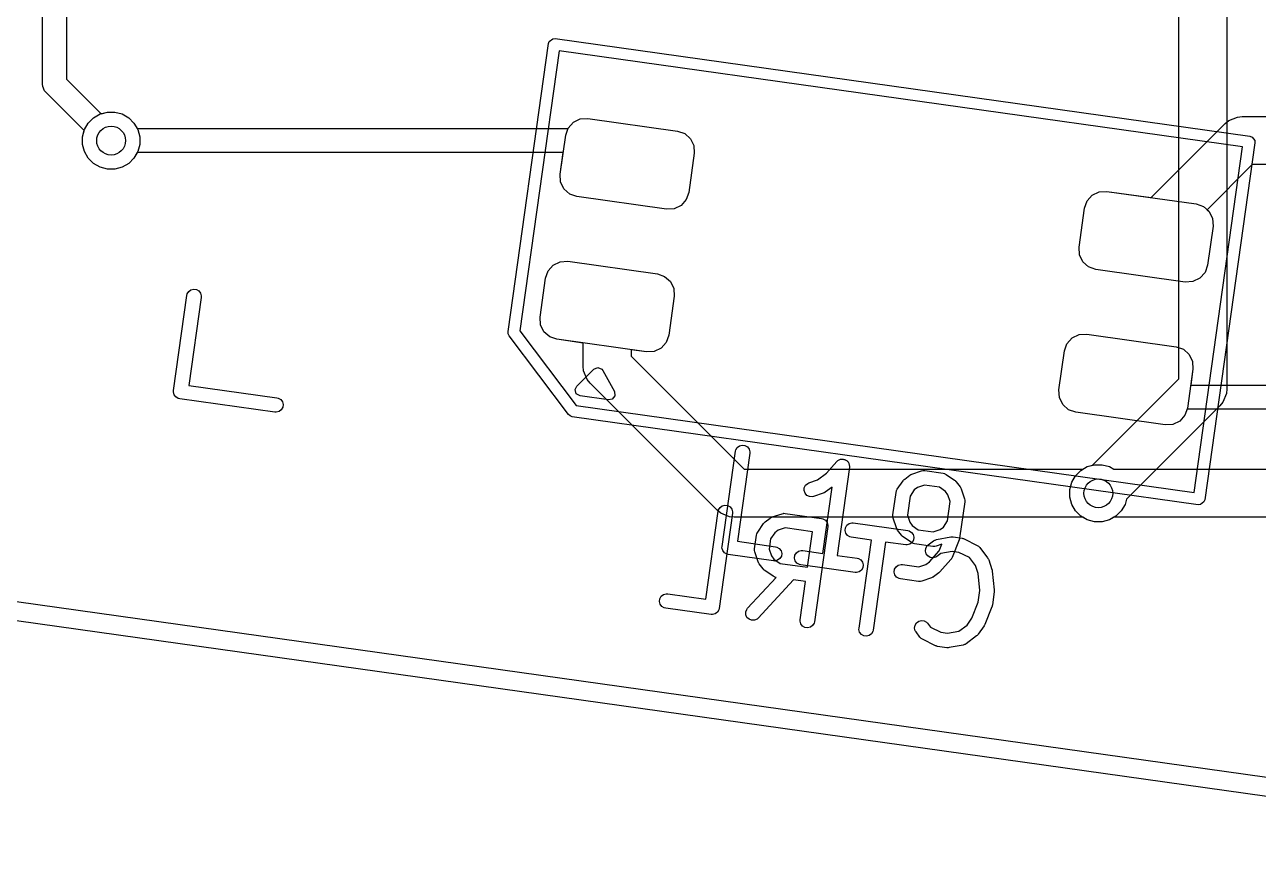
# Model space of a CAD drawing. Header units: millimetres. Extents: x 14 to 286, y -133 to -45.
# Drawn here: x 62.96 to 75.79, y -124.4 to -115.72 of the extents above; entities that cross this region are included whole.
import ezdxf

# ---------------------------------------------------------------- set-up
doc = ezdxf.new("R2010")
doc.units = ezdxf.units.MM
for name, color, linetype, true_color in [('B.Cu', 153, 'CONTINUOUS', 0x4d7fc4), ('B.Silkscreen', 31, 'CONTINUOUS', 0xe8b2a7), ('F.Cu', 13, 'CONTINUOUS', 0xc83434), ('F.Mask', 201, 'CONTINUOUS', 0xd864ff), ('F.Paste', 253, 'CONTINUOUS', 0xb4a09a), ('F.Silkscreen', 41, 'CONTINUOUS', 0xf2eda1), ('User.Drawings', 9, 'CONTINUOUS', 0xc2c2c2)]:
    doc.layers.add(name, color=color, linetype=linetype, true_color=true_color)

msp = doc.modelspace()

# ---------------------------------------------------------------- linework, layer by layer
at = {"layer": 'B.Cu', "linetype": 'CONTINUOUS'}
for p, q in [((63.1436, -116.3382), (63.1436, -106.2515)), ((63.3936, -106.303276), (63.3936, -116.286423)), ((75.4631, -111.6918), (75.4631, -119.5097)), ((74.9631, -119.406146), (74.9631, -111.795354)), ((63.146002, -116.362586), (63.1436, -116.3382)), ((63.164666, -116.407646), (63.146002, -116.362586)), ((63.3936, -116.286423), (63.753665, -116.646489)), ((63.164671, -116.407651), (63.164666, -116.407646)), ((63.180212, -116.426588), (63.164671, -116.407651)), ((63.576889, -116.823265), (63.180212, -116.426588)), ((63.753665, -116.646489), (63.817942, -116.629267)), ((63.817942, -116.629267), (63.896258, -116.629267)), ((63.896258, -116.629267), (63.971905, -116.649536)), ((63.971905, -116.649536), (64.039728, -116.688694)), ((64.039728, -116.688694), (64.095106, -116.744072)), ((64.095106, -116.744072), (64.134264, -116.811895)), ((63.559667, -116.887542), (63.576889, -116.823265)), ((63.559667, -116.965858), (63.559667, -116.887542)), ((64.134264, -116.811895), (64.154533, -116.887542)), ((64.154533, -116.887542), (64.154533, -116.965858)), ((63.579936, -117.041505), (63.559667, -116.965858)), ((64.154533, -116.965858), (64.134264, -117.041505)), ((63.619094, -117.109328), (63.579936, -117.041505)), ((63.674472, -117.164706), (63.619094, -117.109328)), ((63.742295, -117.203864), (63.674472, -117.164706)), ((64.039728, -117.164706), (63.971905, -117.203864)), ((64.095106, -117.109328), (64.039728, -117.164706)), ((64.134264, -117.041505), (64.095106, -117.109328)), ((63.817942, -117.224133), (63.742295, -117.203864)), ((63.896258, -117.224133), (63.817942, -117.224133)), ((63.971905, -117.203864), (63.896258, -117.224133)), ((74.06457, -120.304675), (74.9631, -119.406146)), ((75.458297, -119.558472), (75.420968, -119.648592)), ((75.4631, -119.5097), (75.458297, -119.558462)), ((75.458297, -119.558462), (75.458297, -119.558472)), ((75.389877, -119.686477), (74.418124, -120.658229)), ((75.420968, -119.648592), (75.389877, -119.686477)), ((73.888894, -120.413272), (73.944272, -120.357894)), ((73.944272, -120.357894), (74.012095, -120.318736)), ((74.012095, -120.318736), (74.06457, -120.304675)), ((73.829467, -120.556742), (73.849736, -120.481095)), ((73.849736, -120.481095), (73.888894, -120.413272)), ((73.829467, -120.635058), (73.829467, -120.556742)), ((73.849736, -120.710705), (73.829467, -120.635058)), ((73.888894, -120.778528), (73.849736, -120.710705)), ((74.404064, -120.710705), (74.364906, -120.778528)), ((74.418124, -120.658229), (74.404064, -120.710705)), ((73.944272, -120.833906), (73.888894, -120.778528)), ((74.012095, -120.873064), (73.944272, -120.833906)), ((74.087742, -120.893333), (74.012095, -120.873064)), ((74.241705, -120.873064), (74.166058, -120.893333)), ((74.309528, -120.833906), (74.241705, -120.873064)), ((74.364906, -120.778528), (74.309528, -120.833906)), ((74.166058, -120.893333), (74.087742, -120.893333))]:
    msp.add_line(p, q, dxfattribs=at)
at = {"layer": 'B.Cu'}
for centre in [(63.8571, -116.9267), (74.1269, -120.5959)]:
    msp.add_circle(centre, 0.15, dxfattribs=at)
at = {"layer": 'B.Silkscreen', "linetype": 'CONTINUOUS'}
for p, q in [((70.176313, -120.768146), (70.191166, -120.742932)), ((70.191166, -120.742932), (70.214536, -120.725321)), ((70.214536, -120.725321), (70.242868, -120.717993)), ((70.242868, -120.717993), (70.271847, -120.722066)), ((70.271847, -120.722066), (70.297061, -120.736919)), ((70.297061, -120.736919), (70.314672, -120.760289)), ((70.044114, -121.698433), (70.17285, -120.782435)), ((70.17285, -120.782435), (70.176313, -120.768146)), ((70.32139, -120.803311), (70.182217, -121.793579)), ((70.314672, -120.760289), (70.322, -120.788621)), ((70.322, -120.788621), (70.32139, -120.803311)), ((70.660286, -120.893559), (70.714069, -120.853031)), ((70.714069, -120.853031), (70.720421, -120.849156)), ((70.720421, -120.849156), (70.721915, -120.847856)), ((70.721915, -120.847856), (70.724345, -120.846764)), ((70.724345, -120.846764), (70.726622, -120.845376)), ((70.726622, -120.845376), (70.72854, -120.844879)), ((70.72854, -120.844879), (70.735326, -120.841832)), ((70.735326, -120.841832), (70.836264, -120.807931)), ((70.836264, -120.807931), (70.850594, -120.804638)), ((70.850594, -120.804638), (70.853281, -120.804822)), ((70.853281, -120.804822), (70.855891, -120.804148)), ((70.855891, -120.804148), (70.870581, -120.804758)), ((70.870581, -120.804758), (71.247826, -120.857776)), ((71.247826, -120.857776), (71.262115, -120.861239)), ((71.262115, -120.861239), (71.287329, -120.876092)), ((71.287329, -120.876092), (71.30494, -120.899462)), ((70.574205, -121.016414), (70.575572, -121.014091)), ((70.575572, -121.014091), (70.576136, -121.011457)), ((70.576136, -121.011457), (70.583251, -120.99859)), ((70.583251, -120.99859), (70.643661, -120.910907)), ((70.643661, -120.910907), (70.648463, -120.905221)), ((70.648463, -120.905221), (70.649468, -120.903516)), ((70.649468, -120.903516), (70.651425, -120.901714)), ((70.651425, -120.901714), (70.653148, -120.899675)), ((70.653148, -120.899675), (70.654812, -120.898596)), ((70.654812, -120.898596), (70.660286, -120.893559)), ((70.760277, -121.00603), (70.716817, -121.069112)), ((70.794621, -120.98015), (70.760277, -121.00603)), ((70.867237, -120.955762), (70.794621, -120.98015)), ((71.15268, -120.995878), (70.867237, -120.955762)), ((71.100655, -121.36605), (71.15268, -120.995878)), ((71.311658, -120.942484), (71.172485, -121.932752)), ((71.30494, -120.899462), (71.312268, -120.927794)), ((71.312268, -120.927794), (71.311658, -120.942484)), ((71.492598, -120.982689), (71.496671, -120.95371)), ((71.499926, -121.011021), (71.492598, -120.982689)), ((71.496671, -120.95371), (71.511524, -120.928496)), ((71.517537, -121.034391), (71.499926, -121.011021)), ((71.511524, -120.928496), (71.534894, -120.910885)), ((71.534894, -120.910885), (71.563226, -120.903557)), ((71.563226, -120.903557), (71.577916, -120.904167)), ((71.577916, -120.904167), (72.143783, -120.983695)), ((72.143783, -120.983695), (72.158072, -120.987158)), ((72.158072, -120.987158), (72.183286, -121.002011)), ((72.183286, -121.002011), (72.200897, -121.025381)), ((70.55086, -121.17217), (70.570742, -121.030703)), ((70.570742, -121.030703), (70.574205, -121.016414)), ((70.716817, -121.069112), (70.701863, -121.175513)), ((71.542751, -121.049244), (71.517537, -121.034391)), ((71.55704, -121.052707), (71.542751, -121.049244)), ((71.765703, -121.082033), (71.55704, -121.052707)), ((71.636968, -121.998031), (71.765703, -121.082033)), ((71.914243, -121.102909), (71.785508, -122.018907)), ((72.122907, -121.132235), (71.914243, -121.102909)), ((72.137597, -121.132844), (72.122907, -121.132235)), ((72.165928, -121.125517), (72.137597, -121.132844)), ((72.189299, -121.107906), (72.165928, -121.125517)), ((72.204152, -121.082692), (72.189299, -121.107906)), ((72.200897, -121.025381), (72.208224, -121.053713)), ((72.208224, -121.053713), (72.204152, -121.082692)), ((72.332217, -121.167313), (72.34707, -121.142099)), ((72.34707, -121.142099), (72.357888, -121.132142)), ((72.357888, -121.132142), (72.411671, -121.091614)), ((72.411671, -121.091614), (72.424224, -121.083959)), ((72.424224, -121.083959), (72.426833, -121.083284)), ((72.426833, -121.083284), (72.429094, -121.08182)), ((72.429094, -121.08182), (72.443223, -121.077752)), ((72.443223, -121.077752), (72.591317, -121.050478)), ((72.591317, -121.050478), (72.598735, -121.049853)), ((72.598735, -121.049853), (72.600648, -121.049359)), ((72.600648, -121.049359), (72.603304, -121.049469)), ((72.603304, -121.049469), (72.605968, -121.049245)), ((72.605968, -121.049245), (72.607909, -121.04966)), ((72.607909, -121.04966), (72.615338, -121.049968)), ((72.615338, -121.049968), (72.709651, -121.063222)), ((72.709651, -121.063222), (72.716879, -121.064973)), ((72.716879, -121.064973), (72.718858, -121.06511)), ((72.718858, -121.06511), (72.72135, -121.066057)), ((72.72135, -121.066057), (72.72394, -121.066685)), ((72.72394, -121.066685), (72.725646, -121.06769)), ((72.725646, -121.06769), (72.732602, -121.070334)), ((72.732602, -121.070334), (72.867441, -121.137372)), ((72.867441, -121.137372), (72.879901, -121.145176)), ((70.55025, -121.18686), (70.55086, -121.17217)), ((70.550924, -121.189469), (70.55025, -121.18686)), ((70.55074, -121.192157), (70.550924, -121.189469)), ((70.554033, -121.206486), (70.55074, -121.192157)), ((70.587934, -121.307426), (70.554033, -121.206486)), ((70.701863, -121.175513), (70.726252, -121.248129)), ((70.726252, -121.248129), (70.752132, -121.282474)), ((72.328145, -121.196291), (72.332217, -121.167313)), ((72.335471, -121.224623), (72.328145, -121.196291)), ((72.353083, -121.247994), (72.335471, -121.224623)), ((72.378297, -121.262847), (72.353083, -121.247994)), ((72.407275, -121.266919), (72.378297, -121.262847)), ((72.435607, -121.259593), (72.407275, -121.266919)), ((72.44816, -121.251938), (72.435607, -121.259593)), ((72.487802, -121.222065), (72.44816, -121.251938)), ((72.606515, -121.200201), (72.487802, -121.222065)), ((72.676721, -121.210067), (72.606515, -121.200201)), ((72.784809, -121.263805), (72.676721, -121.210067)), ((72.847887, -121.347512), (72.784809, -121.263805)), ((72.879901, -121.145176), (72.88167, -121.147207)), ((72.88167, -121.147207), (72.883993, -121.148575)), ((72.883993, -121.148575), (72.89395, -121.159394)), ((72.89395, -121.159394), (72.975006, -121.26696)), ((72.975006, -121.26696), (72.978878, -121.27331)), ((70.590981, -121.314211), (70.587934, -121.307426)), ((70.591478, -121.31613), (70.590981, -121.314211)), ((70.592866, -121.318406), (70.591478, -121.31613)), ((70.593958, -121.320837), (70.592866, -121.318406)), ((70.595258, -121.32233), (70.593958, -121.320837)), ((70.599133, -121.328683), (70.595258, -121.32233)), ((70.639661, -121.382466), (70.599133, -121.328683)), ((70.644701, -121.387943), (70.639661, -121.382466)), ((70.645777, -121.389603), (70.644701, -121.387943)), ((70.647809, -121.39132), (70.645777, -121.389603)), ((70.649617, -121.393284), (70.647809, -121.39132)), ((70.651325, -121.39429), (70.649617, -121.393284)), ((70.657008, -121.399091), (70.651325, -121.39429)), ((70.744692, -121.459501), (70.657008, -121.399091)), ((70.752132, -121.282474), (70.815212, -121.325933)), ((70.815212, -121.325933), (71.100655, -121.36605)), ((72.875291, -121.429108), (72.847887, -121.347512)), ((72.978878, -121.27331), (72.980182, -121.274806)), ((72.980182, -121.274806), (72.981275, -121.277239)), ((72.981275, -121.277239), (72.982661, -121.279512)), ((72.982661, -121.279512), (72.983156, -121.281428)), ((72.983156, -121.281428), (72.986206, -121.288217)), ((72.986206, -121.288217), (73.020107, -121.389155)), ((73.020107, -121.389155), (73.020363, -121.39027)), ((73.020363, -121.39027), (73.020623, -121.390748)), ((73.020623, -121.390748), (73.021941, -121.397137)), ((73.021941, -121.397137), (73.0234, -121.403485)), ((70.477489, -121.791645), (70.775716, -121.471746)), ((70.95694, -121.497326), (70.587207, -121.893929)), ((70.757559, -121.466616), (70.744692, -121.459501)), ((70.760193, -121.467179), (70.757559, -121.466616)), ((70.762516, -121.468547), (70.760193, -121.467179)), ((70.775716, -121.471746), (70.762516, -121.468547)), ((71.079779, -121.51459), (70.95694, -121.497326)), ((71.023945, -121.911876), (71.079779, -121.51459)), ((72.894101, -121.606989), (72.875291, -121.429108)), ((73.0234, -121.403485), (73.023362, -121.404026)), ((73.023362, -121.404026), (73.023594, -121.405147)), ((73.023594, -121.405147), (73.04424, -121.600398)), ((69.580437, -121.666927), (69.603807, -121.649316)), ((69.603807, -121.649316), (69.632139, -121.641988)), ((69.632139, -121.641988), (69.646829, -121.642598)), ((69.646829, -121.642598), (70.044114, -121.698433)), ((72.876789, -121.73017), (72.894101, -121.606989)), ((73.043926, -121.618722), (73.024045, -121.760189)), ((73.044032, -121.616162), (73.043926, -121.618722)), ((73.044346, -121.6151), (73.044032, -121.616162)), ((73.04424, -121.600398), (73.044258, -121.602962)), ((73.044258, -121.602962), (73.044535, -121.604032)), ((73.044535, -121.604032), (73.044306, -121.609555)), ((73.044306, -121.609555), (73.044346, -121.6151)), ((69.561511, -121.72112), (69.565584, -121.692141)), ((69.568839, -121.749452), (69.561511, -121.72112)), ((69.565584, -121.692141), (69.580437, -121.666927)), ((69.58645, -121.772822), (69.568839, -121.749452)), ((69.611664, -121.787675), (69.58645, -121.772822)), ((72.809676, -121.895977), (72.876789, -121.73017)), ((73.019296, -121.777891), (72.945631, -121.959886)), ((73.02002, -121.775431), (73.019296, -121.777891)), ((73.020582, -121.774478), (73.02002, -121.775431)), ((73.021886, -121.769096), (73.020582, -121.774478)), ((73.02345, -121.763787), (73.021886, -121.769096)), ((73.024045, -121.760189), (73.023441, -121.762681)), ((73.023441, -121.762681), (73.02345, -121.763787)), ((69.625953, -121.791138), (69.611664, -121.787675)), ((70.097509, -121.857411), (69.625953, -121.791138)), ((70.112188, -121.858019), (70.097509, -121.857411)), ((70.112199, -121.858021), (70.112188, -121.858019)), ((70.140531, -121.850693), (70.112199, -121.858021)), ((70.163901, -121.833082), (70.140531, -121.850693)), ((70.178754, -121.807868), (70.163901, -121.833082)), ((70.182217, -121.793579), (70.178754, -121.807868)), ((70.458322, -121.830742), (70.468566, -121.80333)), ((70.459347, -121.859987), (70.458322, -121.830742)), ((70.471486, -121.886614), (70.459347, -121.859987)), ((70.468566, -121.80333), (70.477489, -121.791645)), ((70.492891, -121.906569), (70.471486, -121.886614)), ((70.520303, -121.916813), (70.492891, -121.906569)), ((70.576175, -121.903649), (70.549548, -121.915788)), ((70.587207, -121.893929), (70.576175, -121.903649)), ((71.023335, -121.926566), (71.023945, -121.911876)), ((72.760842, -121.966858), (72.809676, -121.895977)), ((70.549548, -121.915788), (70.520303, -121.916813)), ((71.030663, -121.954898), (71.023335, -121.926566)), ((71.048274, -121.978268), (71.030663, -121.954898)), ((71.073488, -121.993121), (71.048274, -121.978268)), ((71.102467, -121.997194), (71.073488, -121.993121)), ((71.130799, -121.989866), (71.102467, -121.997194)), ((71.154169, -121.972255), (71.130799, -121.989866)), ((71.169022, -121.947041), (71.154169, -121.972255)), ((71.172485, -121.932752), (71.169022, -121.947041)), ((71.636358, -122.012721), (71.636968, -121.998031)), ((71.643686, -122.041053), (71.636358, -122.012721)), ((71.661297, -122.064423), (71.643686, -122.041053)), ((71.782045, -122.033196), (71.767192, -122.05841)), ((71.785508, -122.018907), (71.782045, -122.033196)), ((72.215481, -121.997937), (72.219553, -121.968959)), ((72.222808, -122.026269), (72.215481, -121.997937)), ((72.219553, -121.968959), (72.234405, -121.943744)), ((72.230463, -122.038822), (72.222808, -122.026269)), ((72.270992, -122.092605), (72.230463, -122.038822)), ((72.234405, -121.943744), (72.257776, -121.926133)), ((72.257776, -121.926133), (72.286108, -121.918806)), ((72.286108, -121.918806), (72.315086, -121.922878)), ((72.315086, -121.922878), (72.340301, -121.93773)), ((72.340301, -121.93773), (72.350257, -121.948548)), ((72.350257, -121.948548), (72.380131, -121.988191)), ((72.380131, -121.988191), (72.488219, -122.04193)), ((72.488219, -122.04193), (72.558423, -122.051796)), ((72.558423, -122.051796), (72.677138, -122.029933)), ((72.677138, -122.029933), (72.760842, -121.966858)), ((72.937871, -121.974297), (72.877461, -122.061981)), ((72.938426, -121.973293), (72.937871, -121.974297)), ((72.938805, -121.972908), (72.938426, -121.973293)), ((72.941827, -121.967141), (72.938805, -121.972908)), ((72.944986, -121.96143), (72.941827, -121.967141)), ((72.945099, -121.9609), (72.944986, -121.96143)), ((72.945631, -121.959886), (72.945099, -121.9609)), ((71.686511, -122.079276), (71.661297, -122.064423)), ((71.71549, -122.083349), (71.686511, -122.079276)), ((71.743822, -122.076021), (71.71549, -122.083349)), ((71.767192, -122.05841), (71.743822, -122.076021)), ((72.280948, -122.103423), (72.270992, -122.092605)), ((72.28327, -122.10479), (72.280948, -122.103423)), ((72.28504, -122.106822), (72.28327, -122.10479)), ((72.2975, -122.114626), (72.28504, -122.106822)), ((72.432339, -122.181664), (72.2975, -122.114626)), ((72.735846, -122.170179), (72.721717, -122.174247)), ((72.738105, -122.168715), (72.735846, -122.170179)), ((72.740717, -122.16804), (72.738105, -122.168715)), ((72.75327, -122.160385), (72.740717, -122.16804)), ((72.860836, -122.079328), (72.75327, -122.160385)), ((72.866311, -122.074288), (72.860836, -122.079328)), ((72.867973, -122.073212), (72.866311, -122.074288)), ((72.869693, -122.071175), (72.867973, -122.073212)), ((72.871654, -122.069371), (72.869693, -122.071175)), ((72.872658, -122.067665), (72.871654, -122.069371)), ((72.877461, -122.061981), (72.872658, -122.067665)), ((72.439292, -122.184306), (72.432339, -122.181664)), ((72.441001, -122.185313), (72.439292, -122.184306)), ((72.443593, -122.185941), (72.441001, -122.185313)), ((72.446082, -122.186887), (72.443593, -122.185941)), ((72.448056, -122.187022), (72.446082, -122.186887)), ((72.455291, -122.188776), (72.448056, -122.187022)), ((72.549603, -122.20203), (72.455291, -122.188776)), ((72.557034, -122.202338), (72.549603, -122.20203)), ((72.558973, -122.202753), (72.557034, -122.202338)), ((72.561629, -122.202529), (72.558973, -122.202753)), ((72.564293, -122.20264), (72.561629, -122.202529)), ((72.566211, -122.202143), (72.564293, -122.20264)), ((72.573624, -122.20152), (72.566211, -122.202143)), ((72.721717, -122.174247), (72.573624, -122.20152))]:
    msp.add_line(p, q, dxfattribs=at)
at = {"layer": 'F.Cu', "linetype": 'CONTINUOUS'}
for p, q in [((63.674472, -116.688694), (63.742295, -116.649536)), ((63.742295, -116.649536), (63.817942, -116.629267)), ((63.817942, -116.629267), (63.896258, -116.629267)), ((63.896258, -116.629267), (63.971905, -116.649536)), ((63.971905, -116.649536), (64.039728, -116.688694)), ((63.579936, -116.811895), (63.619094, -116.744072)), ((63.619094, -116.744072), (63.674472, -116.688694)), ((64.039728, -116.688694), (64.095106, -116.744072)), ((64.095106, -116.744072), (64.128378, -116.8017)), ((68.61237, -116.79559), (68.665631, -116.735915)), ((68.665631, -116.735915), (68.737676, -116.701166)), ((68.737676, -116.701166), (68.817534, -116.696631)), ((68.817534, -116.696631), (69.748386, -116.827453)), ((74.675878, -117.519967), (75.445924, -116.749923)), ((75.445924, -116.749923), (75.483808, -116.718832)), ((75.483808, -116.718832), (75.573928, -116.681503)), ((75.573928, -116.681503), (75.573937, -116.681503)), ((75.573937, -116.681503), (75.6227, -116.6767)), ((75.6227, -116.6767), (82.382746, -116.6767)), ((63.559667, -116.887542), (63.579936, -116.811895)), ((63.559667, -116.965858), (63.559667, -116.887542)), ((64.128378, -116.8017), (68.610236, -116.8017)), ((68.610236, -116.8017), (68.61237, -116.79559)), ((69.748386, -116.827453), (69.823901, -116.853825)), ((69.823901, -116.853825), (69.883576, -116.907086)), ((69.883576, -116.907086), (69.918325, -116.979131)), ((63.579936, -117.041505), (63.559667, -116.965858)), ((69.918325, -116.979131), (69.92286, -117.058989)), ((63.619094, -117.109328), (63.579936, -117.041505)), ((63.674472, -117.164706), (63.619094, -117.109328)), ((63.742295, -117.203864), (63.674472, -117.164706)), ((64.039728, -117.164706), (63.971905, -117.203864)), ((64.095106, -117.109328), (64.039728, -117.164706)), ((64.128378, -117.0517), (64.095106, -117.109328)), ((68.560618, -117.0517), (64.128378, -117.0517)), ((68.528938, -117.277115), (68.560618, -117.0517)), ((69.92286, -117.058989), (69.865799, -117.464999)), ((63.817942, -117.224133), (63.742295, -117.203864)), ((63.896258, -117.224133), (63.817942, -117.224133)), ((63.971905, -117.203864), (63.896258, -117.224133)), ((68.533473, -117.356973), (68.528938, -117.277115)), ((75.726253, -117.1767), (75.257729, -117.645223)), ((82.382746, -117.1767), (75.726253, -117.1767)), ((68.568222, -117.429018), (68.533473, -117.356973)), ((68.627897, -117.482279), (68.568222, -117.429018)), ((68.703412, -117.508651), (68.627897, -117.482279)), ((69.634264, -117.639473), (68.703412, -117.508651)), ((69.839428, -117.540514), (69.786167, -117.600189)), ((69.865799, -117.464999), (69.839428, -117.540514)), ((74.009331, -117.554084), (74.062592, -117.494409)), ((74.062592, -117.494409), (74.134637, -117.45966)), ((74.134637, -117.45966), (74.214495, -117.455125)), ((74.214495, -117.455125), (74.675878, -117.519967)), ((69.714122, -117.634938), (69.634264, -117.639473)), ((69.786167, -117.600189), (69.714122, -117.634938)), ((73.925899, -118.035609), (73.98296, -117.629599)), ((73.98296, -117.629599), (74.009331, -117.554084)), ((75.257729, -117.645223), (75.280537, -117.66558)), ((75.280537, -117.66558), (75.315286, -117.737625)), ((75.315286, -117.737625), (75.319821, -117.817483)), ((75.319821, -117.817483), (75.26276, -118.223493)), ((73.930434, -118.115467), (73.925899, -118.035609)), ((68.456872, -118.221317), (68.528917, -118.186568)), ((68.528917, -118.186568), (68.608775, -118.182033)), ((68.608775, -118.182033), (69.539627, -118.312855)), ((73.965183, -118.187512), (73.930434, -118.115467)), ((74.024858, -118.240773), (73.965183, -118.187512)), ((68.37724, -118.356507), (68.403611, -118.280992)), ((68.403611, -118.280992), (68.456872, -118.221317)), ((69.539627, -118.312855), (69.615142, -118.339227)), ((74.100373, -118.267145), (74.024858, -118.240773)), ((75.031225, -118.397967), (74.100373, -118.267145)), ((75.236389, -118.299008), (75.183128, -118.358683)), ((75.26276, -118.223493), (75.236389, -118.299008)), ((68.320179, -118.762517), (68.37724, -118.356507)), ((69.615142, -118.339227), (69.674817, -118.392488)), ((69.674817, -118.392488), (69.709566, -118.464533)), ((75.111083, -118.393432), (75.031225, -118.397967)), ((75.183128, -118.358683), (75.111083, -118.393432)), ((69.714101, -118.544391), (69.65704, -118.950401)), ((69.709566, -118.464533), (69.714101, -118.544391)), ((68.324714, -118.842375), (68.320179, -118.762517)), ((68.359463, -118.91442), (68.324714, -118.842375)), ((68.419138, -118.967681), (68.359463, -118.91442)), ((69.65704, -118.950401), (69.630669, -119.025916)), ((73.853833, -118.979811), (73.925878, -118.945062)), ((73.925878, -118.945062), (74.005736, -118.940527)), ((74.005736, -118.940527), (74.936588, -119.071349)), ((68.494653, -118.994053), (68.419138, -118.967681)), ((68.7671, -119.032342), (68.494653, -118.994053)), ((68.7671, -119.2732), (68.7671, -119.032342)), ((69.577408, -119.085591), (69.505363, -119.12034)), ((69.630669, -119.025916), (69.577408, -119.085591)), ((73.774201, -119.115001), (73.800572, -119.039486)), ((73.800572, -119.039486), (73.853833, -118.979811)), ((74.936588, -119.071349), (75.012103, -119.097721)), ((69.425505, -119.124875), (69.2671, -119.102612)), ((69.2671, -119.102612), (69.2671, -119.169646)), ((69.2671, -119.169646), (70.443353, -120.3459)), ((69.505363, -119.12034), (69.425505, -119.124875)), ((73.71714, -119.521011), (73.774201, -119.115001)), ((75.012103, -119.097721), (75.071778, -119.150982)), ((75.071778, -119.150982), (75.106527, -119.223027)), ((68.771904, -119.321973), (68.7671, -119.2732)), ((68.809233, -119.412093), (68.771904, -119.321973)), ((75.111062, -119.302885), (75.087618, -119.4697)), ((75.106527, -119.223027), (75.111062, -119.302885)), ((68.809237, -119.412097), (68.809233, -119.412093)), ((68.840323, -119.449977), (68.809237, -119.412097)), ((70.163023, -120.772676), (68.840323, -119.449977)), ((75.087618, -119.4697), (89.8825, -119.4697)), ((73.721675, -119.600869), (73.71714, -119.521011)), ((73.756424, -119.672914), (73.721675, -119.600869)), ((73.816099, -119.726175), (73.756424, -119.672914)), ((73.891614, -119.752547), (73.816099, -119.726175)), ((75.050228, -119.7197), (75.02763, -119.78441)), ((89.830724, -119.7197), (75.050228, -119.7197)), ((74.822466, -119.883369), (73.891614, -119.752547)), ((74.974369, -119.844085), (74.902324, -119.878834)), ((75.02763, -119.78441), (74.974369, -119.844085)), ((74.902324, -119.878834), (74.822466, -119.883369)), ((70.443353, -120.3459), (73.965046, -120.3459)), ((73.965046, -120.3459), (74.012095, -120.318736)), ((74.012095, -120.318736), (74.087742, -120.298467)), ((74.087742, -120.298467), (74.166058, -120.298467)), ((74.166058, -120.298467), (74.241705, -120.318736)), ((74.241705, -120.318736), (74.288754, -120.3459)), ((74.288754, -120.3459), (89.1895, -120.3459)), ((70.200902, -120.803762), (70.163023, -120.772676)), ((70.200907, -120.803767), (70.200902, -120.803762)), ((70.291027, -120.841096), (70.200907, -120.803767)), ((70.3398, -120.8459), (70.291027, -120.841096)), ((73.965046, -120.8459), (70.3398, -120.8459)), ((74.012095, -120.873064), (73.965046, -120.8459)), ((74.087742, -120.893333), (74.012095, -120.873064)), ((74.241705, -120.873064), (74.166058, -120.893333)), ((74.288754, -120.8459), (74.241705, -120.873064)), ((89.085946, -120.8459), (74.288754, -120.8459)), ((74.166058, -120.893333), (74.087742, -120.893333))]:
    msp.add_line(p, q, dxfattribs=at)
at = {"layer": 'F.Cu'}
for centre in [(63.8571, -116.9267), (74.1269, -120.5959)]:
    msp.add_circle(centre, 0.15, dxfattribs=at)
at = {"layer": 'F.Mask', "linetype": 'CONTINUOUS'}
for p, q in [((68.61237, -116.79559), (68.665631, -116.735915)), ((68.665631, -116.735915), (68.737676, -116.701166)), ((68.737676, -116.701166), (68.817534, -116.696631)), ((68.817534, -116.696631), (69.748386, -116.827453)), ((68.528938, -117.277115), (68.585999, -116.871105)), ((68.585999, -116.871105), (68.61237, -116.79559)), ((69.748386, -116.827453), (69.823901, -116.853825)), ((69.823901, -116.853825), (69.883576, -116.907086)), ((69.883576, -116.907086), (69.918325, -116.979131)), ((69.918325, -116.979131), (69.92286, -117.058989)), ((69.92286, -117.058989), (69.865799, -117.464999)), ((68.533473, -117.356973), (68.528938, -117.277115)), ((68.568222, -117.429018), (68.533473, -117.356973)), ((68.627897, -117.482279), (68.568222, -117.429018)), ((68.703412, -117.508651), (68.627897, -117.482279)), ((69.634264, -117.639473), (68.703412, -117.508651)), ((69.839428, -117.540514), (69.786167, -117.600189)), ((69.865799, -117.464999), (69.839428, -117.540514)), ((74.009331, -117.554084), (74.062592, -117.494409)), ((74.062592, -117.494409), (74.134637, -117.45966)), ((74.134637, -117.45966), (74.214495, -117.455125)), ((74.214495, -117.455125), (75.145347, -117.585947)), ((69.714122, -117.634938), (69.634264, -117.639473)), ((69.786167, -117.600189), (69.714122, -117.634938)), ((73.925899, -118.035609), (73.98296, -117.629599)), ((73.98296, -117.629599), (74.009331, -117.554084)), ((75.145347, -117.585947), (75.220862, -117.612319)), ((75.220862, -117.612319), (75.280537, -117.66558)), ((75.280537, -117.66558), (75.315286, -117.737625)), ((75.315286, -117.737625), (75.319821, -117.817483)), ((75.319821, -117.817483), (75.26276, -118.223493)), ((73.930434, -118.115467), (73.925899, -118.035609)), ((68.456872, -118.221317), (68.528917, -118.186568)), ((68.528917, -118.186568), (68.608775, -118.182033)), ((68.608775, -118.182033), (69.539627, -118.312855)), ((73.965183, -118.187512), (73.930434, -118.115467)), ((74.024858, -118.240773), (73.965183, -118.187512)), ((68.37724, -118.356507), (68.403611, -118.280992)), ((68.403611, -118.280992), (68.456872, -118.221317)), ((69.539627, -118.312855), (69.615142, -118.339227)), ((74.100373, -118.267145), (74.024858, -118.240773)), ((75.031225, -118.397967), (74.100373, -118.267145)), ((75.236389, -118.299008), (75.183128, -118.358683)), ((75.26276, -118.223493), (75.236389, -118.299008)), ((68.320179, -118.762517), (68.37724, -118.356507)), ((69.615142, -118.339227), (69.674817, -118.392488)), ((69.674817, -118.392488), (69.709566, -118.464533)), ((75.111083, -118.393432), (75.031225, -118.397967)), ((75.183128, -118.358683), (75.111083, -118.393432)), ((69.714101, -118.544391), (69.65704, -118.950401)), ((69.709566, -118.464533), (69.714101, -118.544391)), ((68.324714, -118.842375), (68.320179, -118.762517)), ((68.359463, -118.91442), (68.324714, -118.842375)), ((68.419138, -118.967681), (68.359463, -118.91442)), ((69.65704, -118.950401), (69.630669, -119.025916)), ((73.853833, -118.979811), (73.925878, -118.945062)), ((73.925878, -118.945062), (74.005736, -118.940527)), ((74.005736, -118.940527), (74.936588, -119.071349)), ((68.494653, -118.994053), (68.419138, -118.967681)), ((69.425505, -119.124875), (68.494653, -118.994053)), ((69.577408, -119.085591), (69.505363, -119.12034)), ((69.630669, -119.025916), (69.577408, -119.085591)), ((73.774201, -119.115001), (73.800572, -119.039486)), ((73.800572, -119.039486), (73.853833, -118.979811)), ((74.936588, -119.071349), (75.012103, -119.097721)), ((69.505363, -119.12034), (69.425505, -119.124875)), ((73.71714, -119.521011), (73.774201, -119.115001)), ((75.012103, -119.097721), (75.071778, -119.150982)), ((75.071778, -119.150982), (75.106527, -119.223027)), ((75.111062, -119.302885), (75.054001, -119.708895)), ((75.106527, -119.223027), (75.111062, -119.302885)), ((73.721675, -119.600869), (73.71714, -119.521011)), ((73.756424, -119.672914), (73.721675, -119.600869)), ((73.816099, -119.726175), (73.756424, -119.672914)), ((73.891614, -119.752547), (73.816099, -119.726175)), ((75.054001, -119.708895), (75.02763, -119.78441)), ((74.822466, -119.883369), (73.891614, -119.752547)), ((74.974369, -119.844085), (74.902324, -119.878834)), ((75.02763, -119.78441), (74.974369, -119.844085)), ((74.902324, -119.878834), (74.822466, -119.883369))]:
    msp.add_line(p, q, dxfattribs=at)
at = {"layer": 'F.Paste', "linetype": 'CONTINUOUS'}
for p, q in [((68.61237, -116.79559), (68.665631, -116.735915)), ((68.665631, -116.735915), (68.737676, -116.701166)), ((68.737676, -116.701166), (68.817534, -116.696631)), ((68.817534, -116.696631), (69.748386, -116.827453)), ((68.528938, -117.277115), (68.585999, -116.871105)), ((68.585999, -116.871105), (68.61237, -116.79559)), ((69.748386, -116.827453), (69.823901, -116.853825)), ((69.823901, -116.853825), (69.883576, -116.907086)), ((69.883576, -116.907086), (69.918325, -116.979131)), ((69.918325, -116.979131), (69.92286, -117.058989)), ((69.92286, -117.058989), (69.865799, -117.464999)), ((68.533473, -117.356973), (68.528938, -117.277115)), ((68.568222, -117.429018), (68.533473, -117.356973)), ((68.627897, -117.482279), (68.568222, -117.429018)), ((68.703412, -117.508651), (68.627897, -117.482279)), ((69.634264, -117.639473), (68.703412, -117.508651)), ((69.839428, -117.540514), (69.786167, -117.600189)), ((69.865799, -117.464999), (69.839428, -117.540514)), ((74.009331, -117.554084), (74.062592, -117.494409)), ((74.062592, -117.494409), (74.134637, -117.45966)), ((74.134637, -117.45966), (74.214495, -117.455125)), ((74.214495, -117.455125), (75.145347, -117.585947)), ((69.714122, -117.634938), (69.634264, -117.639473)), ((69.786167, -117.600189), (69.714122, -117.634938)), ((73.925899, -118.035609), (73.98296, -117.629599)), ((73.98296, -117.629599), (74.009331, -117.554084)), ((75.145347, -117.585947), (75.220862, -117.612319)), ((75.220862, -117.612319), (75.280537, -117.66558)), ((75.280537, -117.66558), (75.315286, -117.737625)), ((75.315286, -117.737625), (75.319821, -117.817483)), ((75.319821, -117.817483), (75.26276, -118.223493)), ((73.930434, -118.115467), (73.925899, -118.035609)), ((68.456872, -118.221317), (68.528917, -118.186568)), ((68.528917, -118.186568), (68.608775, -118.182033)), ((68.608775, -118.182033), (69.539627, -118.312855)), ((73.965183, -118.187512), (73.930434, -118.115467)), ((74.024858, -118.240773), (73.965183, -118.187512)), ((68.37724, -118.356507), (68.403611, -118.280992)), ((68.403611, -118.280992), (68.456872, -118.221317)), ((69.539627, -118.312855), (69.615142, -118.339227)), ((74.100373, -118.267145), (74.024858, -118.240773)), ((75.031225, -118.397967), (74.100373, -118.267145)), ((75.236389, -118.299008), (75.183128, -118.358683)), ((75.26276, -118.223493), (75.236389, -118.299008)), ((68.320179, -118.762517), (68.37724, -118.356507)), ((69.615142, -118.339227), (69.674817, -118.392488)), ((69.674817, -118.392488), (69.709566, -118.464533)), ((75.111083, -118.393432), (75.031225, -118.397967)), ((75.183128, -118.358683), (75.111083, -118.393432)), ((69.714101, -118.544391), (69.65704, -118.950401)), ((69.709566, -118.464533), (69.714101, -118.544391)), ((68.324714, -118.842375), (68.320179, -118.762517)), ((68.359463, -118.91442), (68.324714, -118.842375)), ((68.419138, -118.967681), (68.359463, -118.91442)), ((69.65704, -118.950401), (69.630669, -119.025916)), ((73.853833, -118.979811), (73.925878, -118.945062)), ((73.925878, -118.945062), (74.005736, -118.940527)), ((74.005736, -118.940527), (74.936588, -119.071349)), ((68.494653, -118.994053), (68.419138, -118.967681)), ((69.425505, -119.124875), (68.494653, -118.994053)), ((69.577408, -119.085591), (69.505363, -119.12034)), ((69.630669, -119.025916), (69.577408, -119.085591)), ((73.774201, -119.115001), (73.800572, -119.039486)), ((73.800572, -119.039486), (73.853833, -118.979811)), ((74.936588, -119.071349), (75.012103, -119.097721)), ((69.505363, -119.12034), (69.425505, -119.124875)), ((73.71714, -119.521011), (73.774201, -119.115001)), ((75.012103, -119.097721), (75.071778, -119.150982)), ((75.071778, -119.150982), (75.106527, -119.223027)), ((75.111062, -119.302885), (75.054001, -119.708895)), ((75.106527, -119.223027), (75.111062, -119.302885)), ((73.721675, -119.600869), (73.71714, -119.521011)), ((73.756424, -119.672914), (73.721675, -119.600869)), ((73.816099, -119.726175), (73.756424, -119.672914)), ((73.891614, -119.752547), (73.816099, -119.726175)), ((75.054001, -119.708895), (75.02763, -119.78441)), ((74.822466, -119.883369), (73.891614, -119.752547)), ((74.974369, -119.844085), (74.902324, -119.878834)), ((75.02763, -119.78441), (74.974369, -119.844085)), ((74.902324, -119.878834), (74.822466, -119.883369))]:
    msp.add_line(p, q, dxfattribs=at)
at = {"layer": 'F.Silkscreen', "linetype": 'CONTINUOUS'}
for p, q in [((68.414773, -115.894814), (68.451448, -115.867177)), ((68.451448, -115.867177), (68.474821, -115.86585)), ((68.474821, -115.86585), (75.703778, -116.881813)), ((67.986055, -118.912476), (68.407055, -115.916916)), ((68.517536, -115.993032), (68.108345, -118.904565)), ((68.407055, -115.916916), (68.414773, -115.894814)), ((75.627661, -116.992294), (68.517536, -115.993032)), ((75.703778, -116.881813), (75.72588, -116.889531)), ((75.72588, -116.889531), (75.753517, -116.926206)), ((75.122463, -120.586967), (75.627661, -116.992294)), ((75.754844, -116.949579), (75.232945, -120.663084)), ((75.753517, -116.926206), (75.754844, -116.949579)), ((67.987382, -118.935849), (67.986055, -118.912476)), ((67.997553, -118.956935), (67.987382, -118.935849)), ((68.614598, -119.77578), (67.997553, -118.956935)), ((68.108345, -118.904565), (68.695477, -119.683713)), ((68.700821, -119.48149), (68.877196, -119.304312)), ((68.877196, -119.304312), (68.919583, -119.286642)), ((68.919583, -119.286642), (68.962049, -119.304119)), ((68.962049, -119.304119), (68.972262, -119.317673)), ((68.972262, -119.317673), (69.092967, -119.536603)), ((68.683928, -119.51547), (68.700821, -119.48149)), ((68.695426, -119.559929), (68.683928, -119.51547)), ((68.734994, -119.583236), (68.695426, -119.559929)), ((69.032074, -119.624988), (68.734994, -119.583236)), ((69.098062, -119.582241), (69.069393, -119.618115)), ((69.092967, -119.536603), (69.098062, -119.582241)), ((68.695477, -119.683713), (75.122463, -120.586967)), ((69.069393, -119.618115), (69.032074, -119.624988)), ((68.632064, -119.791369), (68.614598, -119.77578)), ((68.654166, -119.799087), (68.632064, -119.791369)), ((75.165178, -120.71415), (68.654166, -119.799087)), ((70.369913, -120.119139), (70.393283, -120.101528)), ((70.393283, -120.101528), (70.421615, -120.0942)), ((70.421615, -120.0942), (70.450594, -120.098273)), ((70.450594, -120.098273), (70.475808, -120.113126)), ((70.475808, -120.113126), (70.493419, -120.136496)), ((70.212424, -121.14891), (70.351597, -120.158642)), ((70.351597, -120.158642), (70.35506, -120.144353)), ((70.35506, -120.144353), (70.369913, -120.119139)), ((70.500137, -120.179518), (70.371401, -121.095515)), ((70.493419, -120.136496), (70.500747, -120.164828)), ((70.500747, -120.164828), (70.500137, -120.179518)), ((71.430707, -120.247328), (71.437822, -120.245487)), ((71.437822, -120.245487), (71.444436, -120.242289)), ((71.444436, -120.242289), (71.451846, -120.24186)), ((71.451846, -120.24186), (71.459039, -120.24)), ((71.459039, -120.24), (71.466318, -120.241023)), ((71.466318, -120.241023), (71.47365, -120.240599)), ((71.47365, -120.240599), (71.48066, -120.243038)), ((71.48066, -120.243038), (71.488018, -120.244073)), ((71.488018, -120.244073), (71.494351, -120.247803)), ((71.298031, -120.387663), (71.407284, -120.264998)), ((71.407284, -120.264998), (71.407323, -120.264961)), ((71.407323, -120.264961), (71.407337, -120.264939)), ((71.407337, -120.264939), (71.407396, -120.264893)), ((71.407396, -120.264893), (71.418092, -120.25503)), ((71.537561, -120.325318), (71.408825, -121.241316)), ((71.418092, -120.25503), (71.424776, -120.251797)), ((71.424776, -120.251797), (71.430707, -120.247328)), ((71.494351, -120.247803), (71.501288, -120.250218)), ((71.501288, -120.250218), (71.506832, -120.255156)), ((71.506832, -120.255156), (71.513232, -120.258926)), ((71.513232, -120.258926), (71.517654, -120.264794)), ((71.517654, -120.264794), (71.523141, -120.269681)), ((71.523141, -120.269681), (71.526373, -120.276364)), ((71.526373, -120.276364), (71.530843, -120.282296)), ((71.530843, -120.282296), (71.532683, -120.289412)), ((71.532683, -120.289412), (71.535882, -120.296026)), ((71.535882, -120.296026), (71.53631, -120.303435)), ((71.53631, -120.303435), (71.538171, -120.310628)), ((71.537563, -120.325265), (71.537561, -120.325318)), ((71.537572, -120.32524), (71.537563, -120.325265)), ((71.538171, -120.310628), (71.537567, -120.325161)), ((71.537567, -120.325161), (71.537572, -120.32524)), ((72.187275, -120.396976), (72.288214, -120.363075)), ((72.288214, -120.363075), (72.302543, -120.359782)), ((72.302543, -120.359782), (72.30523, -120.359966)), ((72.30523, -120.359966), (72.30784, -120.359292)), ((72.30784, -120.359292), (72.32253, -120.359902)), ((72.32253, -120.359902), (72.511152, -120.386411)), ((71.081239, -120.512201), (71.103303, -120.492977)), ((71.103303, -120.492977), (71.116715, -120.486953)), ((71.116715, -120.486953), (71.206114, -120.456927)), ((71.206114, -120.456927), (71.298031, -120.387663)), ((72.035199, -120.553734), (72.095609, -120.466051)), ((72.095609, -120.466051), (72.100411, -120.460365)), ((72.100411, -120.460365), (72.101416, -120.45866)), ((72.101416, -120.45866), (72.103373, -120.456858)), ((72.103373, -120.456858), (72.105096, -120.454819)), ((72.105096, -120.454819), (72.10676, -120.45374)), ((72.10676, -120.45374), (72.112234, -120.448703)), ((72.112234, -120.448703), (72.166017, -120.408175)), ((72.166017, -120.408175), (72.172369, -120.4043)), ((72.172369, -120.4043), (72.173863, -120.403)), ((72.173863, -120.403), (72.176292, -120.401908)), ((72.176292, -120.401908), (72.17857, -120.40052)), ((72.17857, -120.40052), (72.180489, -120.400023)), ((72.180489, -120.400023), (72.187275, -120.396976)), ((72.511152, -120.386411), (72.525441, -120.389874)), ((72.525441, -120.389874), (72.527763, -120.391241)), ((72.527763, -120.391241), (72.530398, -120.391805)), ((72.530398, -120.391805), (72.543265, -120.39892)), ((72.543265, -120.39892), (72.630948, -120.45933)), ((72.630948, -120.45933), (72.63663, -120.464129)), ((72.63663, -120.464129), (72.638339, -120.465136)), ((72.638339, -120.465136), (72.640144, -120.467097)), ((72.640144, -120.467097), (72.64218, -120.468817)), ((72.64218, -120.468817), (72.643257, -120.47048)), ((72.643257, -120.47048), (72.648295, -120.475954)), ((72.648295, -120.475954), (72.688824, -120.529737)), ((71.066203, -120.567599), (71.068212, -120.538404)), ((71.07552, -120.59534), (71.066203, -120.567599)), ((71.068212, -120.538404), (71.081239, -120.512201)), ((71.094744, -120.617404), (71.07552, -120.59534)), ((71.120947, -120.630431), (71.094744, -120.617404)), ((71.150142, -120.63244), (71.120947, -120.630431)), ((71.164471, -120.629147), (71.150142, -120.63244)), ((71.265411, -120.595246), (71.164471, -120.629147)), ((71.260285, -121.22044), (71.357194, -120.530902)), ((71.272196, -120.592198), (71.265411, -120.595246)), ((71.274115, -120.591702), (71.272196, -120.592198)), ((71.276391, -120.590313), (71.274115, -120.591702)), ((71.278822, -120.589222), (71.276391, -120.590313)), ((71.280315, -120.587921), (71.278822, -120.589222)), ((71.286668, -120.584047), (71.280315, -120.587921)), ((71.357194, -120.530902), (71.286668, -120.584047)), ((71.989554, -120.821625), (72.02269, -120.585847)), ((72.02269, -120.585847), (72.026153, -120.571558)), ((72.026153, -120.571558), (72.02752, -120.569235)), ((72.02752, -120.569235), (72.028084, -120.566601)), ((72.028084, -120.566601), (72.035199, -120.553734)), ((72.168765, -120.624255), (72.140558, -120.824968)), ((72.212225, -120.561174), (72.168765, -120.624255)), ((72.24657, -120.535294), (72.212225, -120.561174)), ((72.319186, -120.510906), (72.24657, -120.535294)), ((72.472742, -120.532486), (72.319186, -120.510906)), ((72.535825, -120.575947), (72.472742, -120.532486)), ((72.561704, -120.61029), (72.535825, -120.575947)), ((72.586093, -120.682906), (72.561704, -120.61029)), ((72.688824, -120.529737), (72.692697, -120.536089)), ((72.692697, -120.536089), (72.694, -120.537584)), ((72.694, -120.537584), (72.695092, -120.540016)), ((72.695092, -120.540016), (72.696479, -120.54229)), ((72.696479, -120.54229), (72.696974, -120.544206)), ((72.696974, -120.544206), (72.700024, -120.550995)), ((72.700024, -120.550995), (72.733925, -120.651933)), ((72.557885, -120.883619), (72.586093, -120.682906)), ((72.737098, -120.686251), (72.684079, -121.063495)), ((72.733925, -120.651933), (72.737218, -120.666263)), ((72.737218, -120.666263), (72.737032, -120.668953)), ((72.737032, -120.668953), (72.737707, -120.67156)), ((72.737707, -120.67156), (72.737098, -120.686251)), ((75.188551, -120.712823), (75.165178, -120.71415)), ((75.188552, -120.712823), (75.188551, -120.712822)), ((75.188551, -120.712822), (75.188551, -120.712823)), ((75.225227, -120.685186), (75.188552, -120.712823)), ((75.232945, -120.663084), (75.225227, -120.685186)), ((71.988944, -120.836315), (71.989554, -120.821625)), ((71.989618, -120.838924), (71.988944, -120.836315)), ((71.989434, -120.841612), (71.989618, -120.838924)), ((71.992727, -120.855942), (71.989434, -120.841612)), ((72.026628, -120.95688), (71.992727, -120.855942)), ((72.140558, -120.824968), (72.164946, -120.897584)), ((72.514424, -120.946701), (72.557885, -120.883619)), ((72.029676, -120.963666), (72.026628, -120.95688)), ((72.030172, -120.965584), (72.029676, -120.963666)), ((72.031558, -120.967858), (72.030172, -120.965584)), ((72.032652, -120.970292), (72.031558, -120.967858)), ((72.033954, -120.971787), (72.032652, -120.970292)), ((72.037827, -120.978137), (72.033954, -120.971787)), ((72.078355, -121.03192), (72.037827, -120.978137)), ((72.164946, -120.897584), (72.190826, -120.931928)), ((72.190826, -120.931928), (72.253908, -120.975389)), ((72.253908, -120.975389), (72.407465, -120.996969)), ((72.407465, -120.996969), (72.480081, -120.97258)), ((72.480081, -120.97258), (72.514424, -120.946701)), ((70.371401, -121.095515), (70.768688, -121.151351)), ((72.083392, -121.037393), (72.078355, -121.03192)), ((72.08447, -121.039057), (72.083392, -121.037393)), ((72.086506, -121.040777), (72.08447, -121.039057)), ((72.088311, -121.042738), (72.086506, -121.040777)), ((72.090017, -121.043743), (72.088311, -121.042738)), ((72.095702, -121.048545), (72.090017, -121.043743)), ((72.183386, -121.108956), (72.095702, -121.048545)), ((72.196253, -121.116071), (72.183386, -121.108956)), ((72.198887, -121.116634), (72.196253, -121.116071)), ((72.20121, -121.118002), (72.198887, -121.116634)), ((72.215499, -121.121465), (72.20121, -121.118002)), ((72.404122, -121.147974), (72.215499, -121.121465)), ((72.500154, -121.124073), (72.438439, -121.144801)), ((72.471498, -121.194871), (72.500154, -121.124073)), ((72.67933, -121.081196), (72.605666, -121.263192)), ((72.680053, -121.078738), (72.67933, -121.081196)), ((72.680616, -121.077784), (72.680053, -121.078738)), ((72.681924, -121.072387), (72.680616, -121.077784)), ((72.683484, -121.067092), (72.681924, -121.072387)), ((72.684079, -121.063495), (72.683475, -121.065987)), ((72.683475, -121.065987), (72.683484, -121.067092)), ((70.211814, -121.1636), (70.212424, -121.14891)), ((70.219142, -121.191932), (70.211814, -121.1636)), ((70.236753, -121.215302), (70.219142, -121.191932)), ((70.261967, -121.230155), (70.236753, -121.215302)), ((70.276256, -121.233618), (70.261967, -121.230155)), ((70.747812, -121.299891), (70.276256, -121.233618)), ((70.768688, -121.151351), (70.782977, -121.154814)), ((70.782977, -121.154814), (70.808191, -121.169667)), ((70.808191, -121.169667), (70.825802, -121.193037)), ((70.829056, -121.250348), (70.814204, -121.275562)), ((70.825802, -121.193037), (70.833129, -121.221369)), ((70.833129, -121.221369), (70.829056, -121.250348)), ((70.966304, -121.269637), (70.970377, -121.240658)), ((70.973632, -121.297969), (70.966304, -121.269637)), ((70.970377, -121.240658), (70.98523, -121.215444)), ((70.98523, -121.215444), (71.0086, -121.197833)), ((71.0086, -121.197833), (71.036932, -121.190505)), ((71.036932, -121.190505), (71.051622, -121.191115)), ((71.051622, -121.191115), (71.260285, -121.22044)), ((71.408825, -121.241316), (71.617489, -121.270642)), ((71.617489, -121.270642), (71.631778, -121.274105)), ((72.370884, -121.307836), (72.471498, -121.194871)), ((72.418813, -121.148584), (72.404122, -121.147974)), ((72.421422, -121.147909), (72.418813, -121.148584)), ((72.424109, -121.148094), (72.421422, -121.147909)), ((72.438439, -121.144801), (72.424109, -121.148094)), ((72.601415, -121.271302), (72.600807, -121.273051)), ((72.605666, -121.263192), (72.601415, -121.271302)), ((70.762502, -121.3005), (70.747812, -121.299891)), ((70.790833, -121.293173), (70.762502, -121.3005)), ((70.814204, -121.275562), (70.790833, -121.293173)), ((70.991243, -121.321339), (70.973632, -121.297969)), ((71.016457, -121.336192), (70.991243, -121.321339)), ((71.030746, -121.339655), (71.016457, -121.336192)), ((71.596613, -121.419182), (71.030746, -121.339655)), ((71.631778, -121.274105), (71.656992, -121.288958)), ((71.663005, -121.394853), (71.639635, -121.412464)), ((71.656992, -121.288958), (71.674603, -121.312328)), ((71.677858, -121.369639), (71.663005, -121.394853)), ((71.674603, -121.312328), (71.68193, -121.34066)), ((71.68193, -121.34066), (71.677858, -121.369639)), ((72.003728, -121.415437), (72.007801, -121.386458)), ((72.007801, -121.386458), (72.022654, -121.361244)), ((72.022654, -121.361244), (72.046024, -121.343633)), ((72.046024, -121.343633), (72.074356, -121.336305)), ((72.074356, -121.336305), (72.089046, -121.336915)), ((72.089046, -121.336915), (72.260135, -121.36096)), ((72.260135, -121.36096), (72.332753, -121.336571)), ((72.332753, -121.336571), (72.370884, -121.307836)), ((72.592151, -121.284936), (72.477957, -121.413148)), ((72.597538, -121.277538), (72.592151, -121.284936)), ((72.598841, -121.276215), (72.597538, -121.277538)), ((72.599709, -121.274558), (72.598841, -121.276215)), ((72.600807, -121.273051), (72.599709, -121.274558)), ((71.611303, -121.419792), (71.596613, -121.419182)), ((71.639635, -121.412464), (71.611303, -121.419792)), ((72.011056, -121.443769), (72.003728, -121.415437)), ((72.028667, -121.467139), (72.011056, -121.443769)), ((72.053881, -121.481992), (72.028667, -121.467139)), ((72.06817, -121.485455), (72.053881, -121.481992)), ((72.256792, -121.511964), (72.06817, -121.485455)), ((72.271483, -121.512574), (72.256792, -121.511964)), ((72.274092, -121.511899), (72.271483, -121.512574)), ((72.276779, -121.512084), (72.274092, -121.511899)), ((72.291108, -121.508791), (72.276779, -121.512084)), ((72.392048, -121.47489), (72.291108, -121.508791)), ((72.398836, -121.47184), (72.392048, -121.47489)), ((72.400753, -121.471345), (72.398836, -121.47184)), ((72.403025, -121.469959), (72.400753, -121.471345)), ((72.405459, -121.468866), (72.403025, -121.469959)), ((72.406954, -121.467562), (72.405459, -121.468866)), ((72.413305, -121.46369), (72.406954, -121.467562)), ((72.467088, -121.423162), (72.413305, -121.46369)), ((72.467125, -121.423127), (72.467088, -121.423162)), ((72.467149, -121.423116), (72.467125, -121.423127)), ((72.472317, -121.418349), (72.467149, -121.423116)), ((72.477906, -121.413206), (72.472317, -121.418349)), ((72.47792, -121.413181), (72.477906, -121.413206)), ((72.477957, -121.413148), (72.47792, -121.413181))]:
    msp.add_line(p, q, dxfattribs=at)
at = {"layer": 'User.Drawings', "linetype": 'CONTINUOUS'}
for p, q in [((64.506742, -119.526827), (64.645915, -118.536559)), ((64.645915, -118.536559), (64.649378, -118.52227)), ((64.649378, -118.52227), (64.664231, -118.497056)), ((64.664231, -118.497056), (64.687601, -118.479445)), ((64.794455, -118.557435), (64.665719, -119.473432)), ((64.687601, -118.479445), (64.715933, -118.472117)), ((64.715933, -118.472117), (64.744912, -118.47619)), ((64.744912, -118.47619), (64.770126, -118.491043)), ((64.770126, -118.491043), (64.787737, -118.514413)), ((64.787737, -118.514413), (64.795065, -118.542745)), ((64.795065, -118.542745), (64.794455, -118.557435)), ((64.665719, -119.473432), (65.581718, -119.602168)), ((64.506132, -119.541517), (64.506742, -119.526827)), ((64.51346, -119.569849), (64.506132, -119.541517)), ((64.531071, -119.593219), (64.51346, -119.569849)), ((64.556285, -119.608072), (64.531071, -119.593219)), ((65.581718, -119.602168), (65.596007, -119.605631)), ((64.570574, -119.611535), (64.556285, -119.608072)), ((65.560842, -119.750708), (64.570574, -119.611535)), ((65.596007, -119.605631), (65.621221, -119.620484)), ((65.627234, -119.726379), (65.603864, -119.74399)), ((65.621221, -119.620484), (65.638832, -119.643854)), ((65.642087, -119.701165), (65.627234, -119.726379)), ((65.638832, -119.643854), (65.64616, -119.672186)), ((65.64616, -119.672186), (65.642087, -119.701165)), ((65.575532, -119.751318), (65.560842, -119.750708)), ((65.603864, -119.74399), (65.575532, -119.751318)), ((61.820907, -121.572448), (80.510833, -124.199146)), ((80.52655, -124.403815), (61.718735, -121.76055))]:
    msp.add_line(p, q, dxfattribs=at)

doc.saveas('drawing.dxf')
